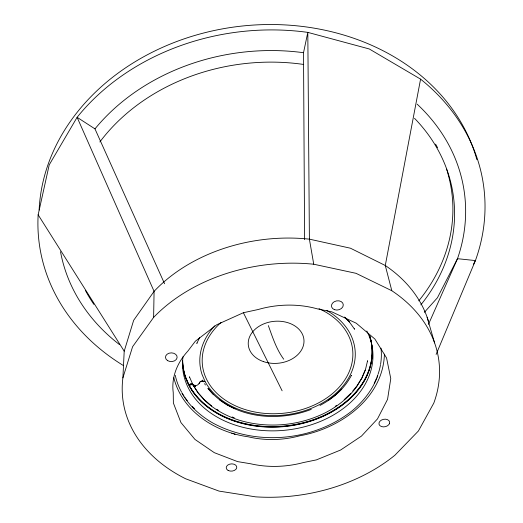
<?xml version="1.0" encoding="UTF-8"?>
<svg xmlns="http://www.w3.org/2000/svg" width="523" height="523" viewBox="0 0 523 523"><rect width="100%" height="100%" fill="white"/><g stroke="black" fill="none" stroke-linecap="round" stroke-linejoin="round"><path stroke-width="0.78" d="M420.577 79.136L385.281 265.494L391.819 290.729A159.188 116.374 -6.7 0 1 433.796 403.109L418.413 430.985L394.904 455.219A159.188 116.374 -6.7 0 1 255.629 496.85L219.045 491.097L185.672 478.787A159.188 116.374 -6.7 0 1 122.892 377.881L132.594 346.716L153.618 317.402L154.082 291.357L77.11 117.309A224.053 184.462 -6.7 0 1 307.812 32.38L369.264 48.966L420.577 79.136A224.053 184.462 -6.7 0 1 475.414 260.572L436.11 354.437M122.892 377.881L124.206 351.188L133.659 320.324L154.082 291.357A154.762 115.498 -6.7 0 1 309.394 239.148L350.443 248.209L385.281 265.494A154.762 115.498 -6.7 0 1 428.389 321.083M384.438 354.123C383.013 398.428 340.081 428.651 299.784 435.796A78.725 57.693 -6.5 0 1 248.405 436.823C215.659 432.41 182.076 411.47 173.845 377.756M367.486 361.288L367.591 360.746L365.361 369.977L361.792 378.397L356.614 386.804C348.573 397.748 337.701 406.286 325.724 412.562L325.496 412.68C299.267 425.82 268.083 428.657 239.926 420.4L239.678 420.329C226.799 416.295 214.607 409.836 204.787 400.5L198.224 393.152L193.059 385.006A2.458 1.556 -28.9 0 0 189.326 385.863A95.003 70.723 -5.4 0 0 301.797 423.401A95.003 70.723 -5.4 0 0 371.278 342.088M304.602 239.665L303.517 52.705L307.812 32.38L309.394 239.148L313.741 264.226L356.013 273.32L391.819 290.729M123.036 365.322A224.053 184.462 -6.7 0 1 38.146 214.803L49.214 164.869L77.11 117.309L94.97 128.874L164.575 283.76M214.816 325.77A77.888 57.942 -5.4 0 0 202.035 374.422L205.016 381.365L203.735 381.672A2.438 1.589 -23.8 0 0 200.557 381.417L199.113 383.333A3.478 2.255 -24 0 1 195.256 385.713L193.856 385.523L192.752 384.313A2.452 1.589 -24.2 0 0 188.934 384.993L185.613 377.044A94.892 70.651 -5.4 0 1 182.671 360.393M199.779 382.019L199.283 383.725L199.113 383.333M197.021 342.938L196.818 343.434L199.609 337.59M365.165 370.16L361.883 377.894L356.948 385.935L352.822 390.943M377.769 375.704C372.834 389.419 363.635 401.18 352.528 410.483L352.162 410.79C313.63 441.209 256.734 446.42 213.384 423.316L212.966 423.081C200.407 415.916 189.306 405.979 182.076 393.355M428.455 324.417L457.488 258.695A204.16 167.85 -6.7 0 0 417.145 104.149M351.273 375.645L351.41 375.37C344.605 388.569 332.961 398.624 319.945 405.456M473.518 264.174L475.414 260.572L457.488 258.695L437.431 297.757L424.343 312.349M350.763 393.446L344.134 399.67M341.761 389.034L335.367 395.1L328.222 400.396M335.21 406.378L336.498 405.43M243.385 312.721L216.803 324.718L195.327 341.225L187.855 351.096A82.739 60.648 -5.4 0 0 173.237 392.57L173.381 403.017L180.951 422.577L194.974 439.444L214.306 452.67L237.586 461.613L250.517 463.744A80.928 58.06 -6.5 0 0 303.262 462.58L316.402 459.887L340.643 450.009L361.445 436.11L377.475 418.916L387.556 399.356L390.773 378.6L386.569 357.994L374.88 339.028L356.235 323.194L331.785 311.839L317.592 308.93A83.53 61.851 -6.9 0 0 258.185 309.511L243.385 312.721L282.119 390.799M311.25 409.391C277.013 422.61 232.088 418.328 207.912 388.314M232.107 416.975L234.252 417.753M226.936 404.75L235.082 408.803M216.699 409.248L218.647 410.516M219.784 400.043L227.132 404.867M211.691 405.998L204.29 399.703L198.04 392.675L193.059 385.006M345.35 317.716L349.129 321.567L354.574 329.222L354.28 328.771M344.539 317.036L349.41 321.998M193.255 385.497L193.621 385.889L193.327 385.229M208.102 388.556L213.515 394.728M283.728 359.216C276.379 349.227 272.529 337.172 268.351 325.607M38.146 214.803L124.206 351.188M194.445 385.673L194.778 386.294L195.504 386.281L195.256 385.706M194.125 385.608L194.458 386.229L193.856 385.523M188.94 384.993L185.528 377.312A95.003 70.723 -5.4 0 1 182.579 360.641M192.954 384.817L189.444 376.808L189.646 377.318M200.557 381.417L200.695 381.738A2.445 1.556 -28.4 0 1 203.807 381.842L203.735 381.672M427.128 317.232L434.6 342.911M199.368 382.561L199.472 383.117M153.618 317.402A159.188 116.374 -6.7 0 1 313.741 264.226M39.133 210.056A222.255 183.789 -6.7 0 1 239.913 26.281A222.255 183.789 -6.7 0 1 476.878 159.633M119.486 344.585A204.16 167.85 -6.7 0 1 60.511 251.687M94.97 128.874A204.16 167.85 -6.7 0 1 303.517 52.705M414.53 118.322A192.83 158.423 -6.7 0 1 420.838 304.876M93.898 304.393A192.83 158.423 -6.7 0 1 85.524 290.644M99.86 141.955A192.83 158.423 -6.7 0 1 303.536 64.434M447.27 171.381A191.673 157.992 -6.7 0 1 418.773 300.843M435.594 144.139A191.673 157.992 -6.7 0 1 437.555 147.734M446.57 169.145A191.673 157.992 -6.7 0 1 447.041 170.635M319.017 308.675A75.495 56.17 -5.4 0 1 338.427 387.988A75.495 56.17 -5.4 0 1 230.362 403.24A75.495 56.17 -5.4 0 1 221.026 322.501M326.751 310.466A77.888 57.942 -5.4 0 1 323.188 402.547A77.888 57.942 -5.4 0 1 205.062 381.47M380.999 348.187A103.887 77.123 -5.4 0 1 380.554 364.453M380.424 365.217A103.887 77.123 -5.4 0 1 378.024 374.35M377.763 375.096A103.887 77.123 -5.4 0 1 376.92 377.331M376.305 378.815A103.887 77.123 -5.4 0 1 374.239 383.202M194.51 408.692A103.887 77.123 -5.4 0 1 192.327 406.508M187.326 400.749A103.887 77.123 -5.4 0 1 184.939 397.493M184.037 396.159A103.887 77.123 -5.4 0 1 181.958 392.76M181.566 392.067A103.887 77.123 -5.4 0 1 175.251 375.292M366.832 330.994A95.408 70.808 -5.4 0 1 290.193 429.618A95.408 70.808 -5.4 0 1 183.004 356.738M371.33 342.323A95.036 70.729 -5.4 0 1 284.597 426.552A95.036 70.729 -5.4 0 1 182.573 360.883M369.794 336.256A95.036 70.729 -5.4 0 1 371.18 341.558M231.722 433.247A5.158 3.609 -2.9 0 1 235.062 434.639M371.278 342.617A94.892 70.651 -5.4 0 1 301.241 423.218A94.892 70.651 -5.4 0 1 189.404 385.588A2.792 1.772 -28.8 0 1 191.235 383.705M369.839 336.557A94.892 70.651 -5.4 0 1 371.14 341.859M369.5 335.276A95.003 70.723 -5.4 0 1 371.121 341.323M205.461 385.006A80.437 59.936 -5.4 0 1 204.558 383.653M203.303 381.574A80.437 59.936 -5.4 0 1 202.525 380.175M203.016 381.594A80.745 60.171 -5.4 0 1 202.238 380.182M195.105 386.575A90.636 67.532 -5.4 0 1 194.308 385.281M194.961 386.582A90.793 67.65 -5.4 0 1 194.17 385.281M195.321 385.386A1.772 1.124 -28.6 0 1 194.719 385.124M389.498 423.506L388.962 424.48A5.426 3.792 -11.1 0 1 379.907 425.663A5.426 3.792 -11.1 0 1 383.372 419.354A5.426 3.792 -11.1 0 1 389.498 423.506M228.106 470.425A5.302 3.635 -4.2 0 0 236.716 467.928A5.302 3.635 -4.2 0 0 229.689 464.156A5.302 3.635 -4.2 0 0 228.106 470.425M167.713 360.693A5.838 4.367 -0.7 0 0 177.081 357.804A5.838 4.367 -0.7 0 0 169.106 353.195A5.838 4.367 -0.7 0 0 167.713 360.693M334.55 309.701A5.962 4.596 -10.8 0 0 343.291 304.844A5.962 4.596 -10.8 0 0 334.269 301.706A5.962 4.596 -10.8 0 0 334.55 309.701M263.376 361.576A27.941 21.051 -5.4 0 0 303.968 340.127A27.941 21.051 -5.4 0 0 260.99 325.188A27.941 21.051 -5.4 0 0 263.376 361.576"/></g></svg>
